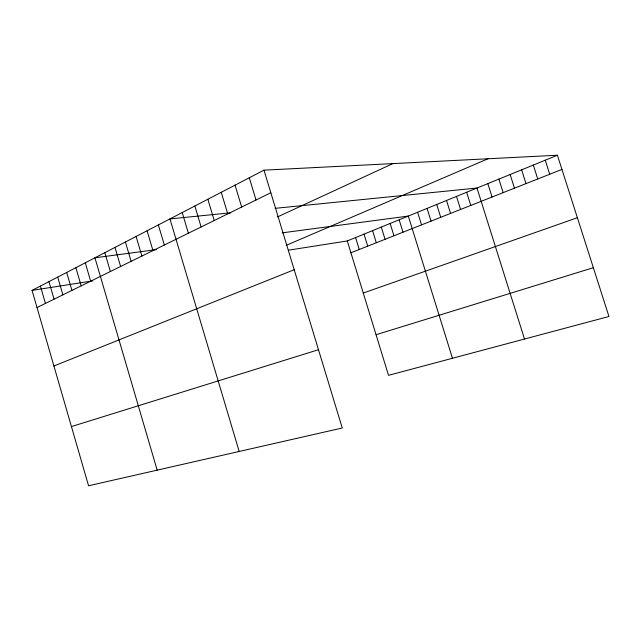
<?xml version="1.0" encoding="UTF-8"?>
<svg xmlns="http://www.w3.org/2000/svg" width="641" height="641" viewBox="0 0 641 641"><rect width="100%" height="100%" fill="white"/><g stroke="black" fill="none" stroke-linecap="round" stroke-linejoin="round"><path stroke-width="0.96" d="M263.98 170.161L342.254 428.004L88.554 485.766L32.05 290.397L263.98 170.161L557.414 155.234L608.95 316.494L388.518 375.338L347.286 240.952L288.354 250.198M37.01 307.552L270.831 192.725M277.577 216.906L392.837 163.607M286.134 245.383L488.001 158.768M347.286 240.952L557.414 155.234M53.916 365.987L294.203 269.717M350.915 252.786L561.949 169.416M363.271 293.049L577.381 217.7M71.439 426.577L318.489 349.714M376.059 334.714L593.358 267.698M32.05 290.397L92.633 280.894M156.468 249.597L94.94 257.794L157.181 470.141M282.168 232.859L408.301 216.065L452.458 358.263M230.784 212.796L169.945 218.91L239.181 451.472M275.061 208.341L476.984 188.045L524.506 339.033M545.251 160.202L549.73 174.248M533.32 165.066L537.751 178.975M521.622 169.841L525.997 183.622M510.148 174.52L514.467 188.174M498.882 179.111L503.161 192.645M487.833 183.622L492.064 197.027M466.648 192.26L470.79 205.432M456.496 196.402L460.591 209.463M446.521 200.473L450.567 213.421M436.713 204.471L440.728 217.307M427.082 208.405L431.048 221.129M417.612 212.267L421.538 224.887M399.143 219.799L402.997 232.21M390.145 223.469L393.951 235.784M381.291 227.082L385.065 239.293M372.581 230.632L376.315 242.755M364.008 234.133L367.71 246.152M355.579 237.571L359.248 249.493M249.301 177.773L256.023 200M235.063 185.153L241.673 207.043M221.257 192.308L227.747 213.886M207.86 199.255L214.238 220.52M194.848 205.993L201.122 226.962M182.22 212.548L188.39 233.212M158.359 224.919L164.328 245.03M147.077 230.76L152.959 250.607M136.1 236.457L141.893 256.047M125.412 241.994L131.117 261.336M114.987 247.394L120.612 266.496M104.836 252.658L110.38 271.52M85.285 262.794L90.669 281.199M75.87 267.674L81.183 285.862M66.688 272.441L71.92 290.405M57.714 277.088L62.882 294.844M48.956 281.631L54.052 299.179M40.407 286.062L45.431 303.417"/></g></svg>
